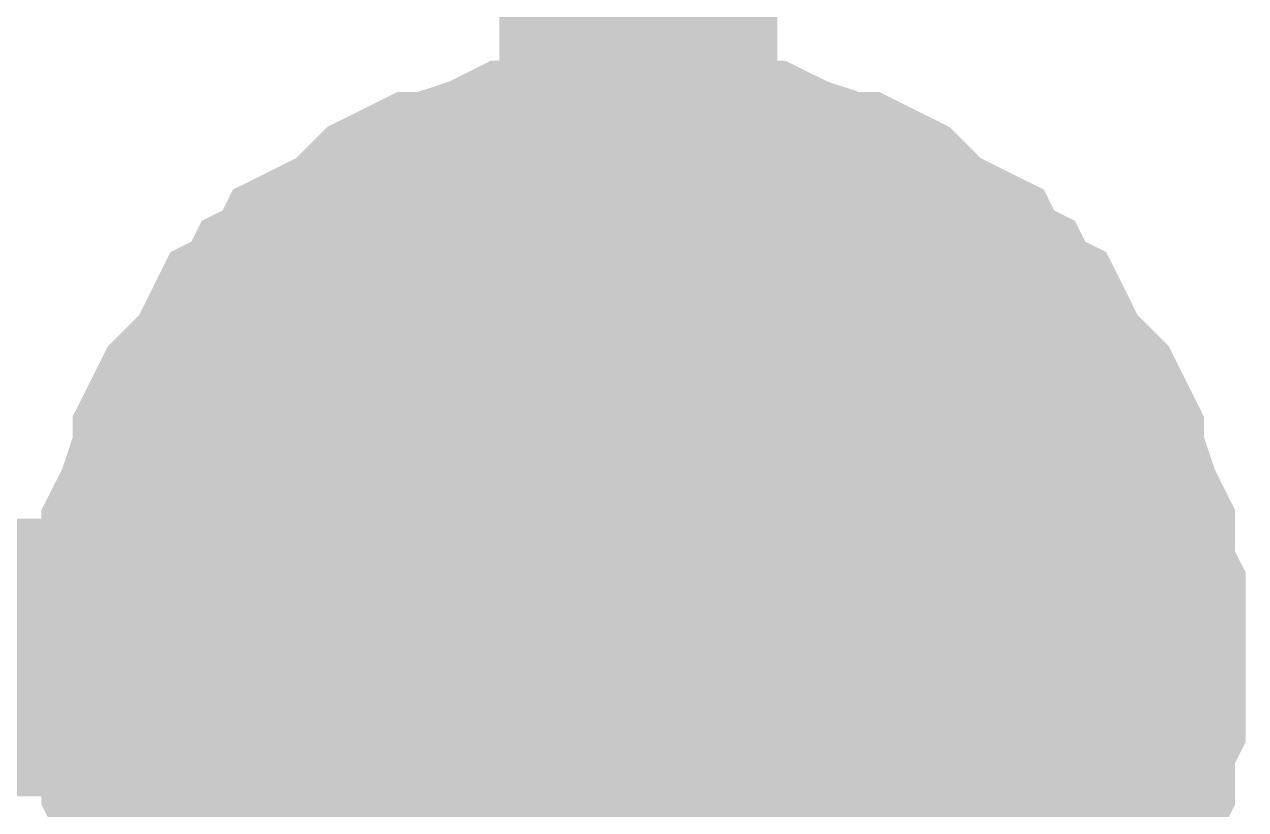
# Model space of a CAD drawing. Header units: inches. Extents: x 0 to 432, y 0 to 280.
# Drawn here: x 177.143 to 178.461, y 144.612 to 145.459 of the extents above; entities that cross this region are included whole.
import ezdxf

# ---------------------------------------------------------------- set-up
doc = ezdxf.new("R2010")
doc.units = ezdxf.units.IN
doc.layers.add('Sheet', color=255, linetype='Continuous')

msp = doc.modelspace()

# ---------------------------------------------------------------- linework, layer by layer
at = {"layer": 'Sheet'}
for points in [[(177.8053, 144.7759, 0.2997, 0.2997, 0), (177.8053, 162.5529, 0.2997, 0.2997, 0)], [(177.2999, 144.7759, 0.2997, 0.2997, 0), (177.2999, 144.7984, 0.2997, 0.2997, 0), (177.2999, 144.8321, 0.2997, 0.2997, 0), (177.3111, 144.8545, 0.2997, 0.2997, 0), (177.3111, 144.877, 0.2997, 0.2997, 0), (177.3111, 144.8994, 0.2997, 0.2997, 0), (177.3224, 144.9219, 0.2997, 0.2997, 0), (177.3336, 144.9556, 0.2997, 0.2997, 0), (177.3448, 144.9781, 0.2997, 0.2997, 0), (177.3448, 145.0005, 0.2997, 0.2997, 0), (177.3561, 145.023, 0.2997, 0.2997, 0), (177.3673, 145.0342, 0.2997, 0.2997, 0), (177.3897, 145.0567, 0.2997, 0.2997, 0), (177.401, 145.0791, 0.2997, 0.2997, 0), (177.4122, 145.1016, 0.2997, 0.2997, 0), (177.4347, 145.1128, 0.2997, 0.2997, 0), (177.4459, 145.1353, 0.2997, 0.2997, 0), (177.4684, 145.1465, 0.2997, 0.2997, 0), (177.4796, 145.169, 0.2997, 0.2997, 0), (177.5021, 145.1802, 0.2997, 0.2997, 0), (177.5245, 145.1914, 0.2997, 0.2997, 0), (177.547, 145.2139, 0.2997, 0.2997, 0), (177.5582, 145.2251, 0.2997, 0.2997, 0), (177.5807, 145.2363, 0.2997, 0.2997, 0), (177.6031, 145.2363, 0.2997, 0.2997, 0), (177.6256, 145.2476, 0.2997, 0.2997, 0), (177.6593, 145.2588, 0.2997, 0.2997, 0), (177.6817, 145.27, 0.2997, 0.2997, 0), (177.7042, 145.27, 0.2997, 0.2997, 0), (177.7267, 145.27, 0.2997, 0.2997, 0), (177.7491, 145.2813, 0.2997, 0.2997, 0), (177.7828, 145.2813, 0.2997, 0.2997, 0), (177.8053, 145.2813, 0.2997, 0.2997, 0)], [(177.2999, 144.7759, 0.2997, 0.2997, 0), (177.2999, 144.7984, 0.2997, 0.2997, 0), (177.2999, 144.8321, 0.2997, 0.2997, 0), (177.3111, 144.8545, 0.2997, 0.2997, 0), (177.3111, 144.877, 0.2997, 0.2997, 0), (177.3111, 144.8994, 0.2997, 0.2997, 0), (177.3224, 144.9219, 0.2997, 0.2997, 0), (177.3336, 144.9556, 0.2997, 0.2997, 0), (177.3448, 144.9781, 0.2997, 0.2997, 0), (177.3448, 145.0005, 0.2997, 0.2997, 0), (177.3561, 145.023, 0.2997, 0.2997, 0), (177.3673, 145.0342, 0.2997, 0.2997, 0), (177.3897, 145.0567, 0.2997, 0.2997, 0), (177.401, 145.0791, 0.2997, 0.2997, 0), (177.4122, 145.1016, 0.2997, 0.2997, 0), (177.4347, 145.1128, 0.2997, 0.2997, 0), (177.4459, 145.1353, 0.2997, 0.2997, 0), (177.4684, 145.1465, 0.2997, 0.2997, 0), (177.4796, 145.169, 0.2997, 0.2997, 0), (177.5021, 145.1802, 0.2997, 0.2997, 0), (177.5245, 145.1914, 0.2997, 0.2997, 0), (177.547, 145.2139, 0.2997, 0.2997, 0), (177.5582, 145.2251, 0.2997, 0.2997, 0), (177.5807, 145.2363, 0.2997, 0.2997, 0), (177.6031, 145.2363, 0.2997, 0.2997, 0), (177.6256, 145.2476, 0.2997, 0.2997, 0), (177.6593, 145.2588, 0.2997, 0.2997, 0), (177.6817, 145.27, 0.2997, 0.2997, 0), (177.7042, 145.27, 0.2997, 0.2997, 0), (177.7267, 145.27, 0.2997, 0.2997, 0), (177.7491, 145.2813, 0.2997, 0.2997, 0), (177.7828, 145.2813, 0.2997, 0.2997, 0), (177.8053, 145.2813, 0.2997, 0.2997, 0)], [(177.2999, 144.7759, 0.2997, 0.2997, 0), (177.2999, 144.7984, 0.2997, 0.2997, 0), (177.2999, 144.8321, 0.2997, 0.2997, 0), (177.3111, 144.8545, 0.2997, 0.2997, 0), (177.3111, 144.877, 0.2997, 0.2997, 0), (177.3111, 144.8994, 0.2997, 0.2997, 0), (177.3224, 144.9219, 0.2997, 0.2997, 0), (177.3336, 144.9556, 0.2997, 0.2997, 0), (177.3448, 144.9781, 0.2997, 0.2997, 0), (177.3448, 145.0005, 0.2997, 0.2997, 0), (177.3561, 145.023, 0.2997, 0.2997, 0), (177.3673, 145.0342, 0.2997, 0.2997, 0), (177.3897, 145.0567, 0.2997, 0.2997, 0), (177.401, 145.0791, 0.2997, 0.2997, 0), (177.4122, 145.1016, 0.2997, 0.2997, 0), (177.4347, 145.1128, 0.2997, 0.2997, 0), (177.4459, 145.1353, 0.2997, 0.2997, 0), (177.4684, 145.1465, 0.2997, 0.2997, 0), (177.4796, 145.169, 0.2997, 0.2997, 0), (177.5021, 145.1802, 0.2997, 0.2997, 0), (177.5245, 145.1914, 0.2997, 0.2997, 0), (177.547, 145.2139, 0.2997, 0.2997, 0), (177.5582, 145.2251, 0.2997, 0.2997, 0), (177.5807, 145.2363, 0.2997, 0.2997, 0), (177.6031, 145.2363, 0.2997, 0.2997, 0), (177.6256, 145.2476, 0.2997, 0.2997, 0), (177.6593, 145.2588, 0.2997, 0.2997, 0), (177.6817, 145.27, 0.2997, 0.2997, 0), (177.7042, 145.27, 0.2997, 0.2997, 0), (177.7267, 145.27, 0.2997, 0.2997, 0), (177.7491, 145.2813, 0.2997, 0.2997, 0), (177.7828, 145.2813, 0.2997, 0.2997, 0), (177.8053, 145.2813, 0.2997, 0.2997, 0)], [(177.2999, 144.7759, 0.2997, 0.2997, 0), (177.2999, 144.7984, 0.2997, 0.2997, 0), (177.2999, 144.8321, 0.2997, 0.2997, 0), (177.3111, 144.8545, 0.2997, 0.2997, 0), (177.3111, 144.877, 0.2997, 0.2997, 0), (177.3111, 144.8994, 0.2997, 0.2997, 0), (177.3224, 144.9219, 0.2997, 0.2997, 0), (177.3336, 144.9556, 0.2997, 0.2997, 0), (177.3448, 144.9781, 0.2997, 0.2997, 0), (177.3448, 145.0005, 0.2997, 0.2997, 0), (177.3561, 145.023, 0.2997, 0.2997, 0), (177.3673, 145.0342, 0.2997, 0.2997, 0), (177.3897, 145.0567, 0.2997, 0.2997, 0), (177.401, 145.0791, 0.2997, 0.2997, 0), (177.4122, 145.1016, 0.2997, 0.2997, 0), (177.4347, 145.1128, 0.2997, 0.2997, 0), (177.4459, 145.1353, 0.2997, 0.2997, 0), (177.4684, 145.1465, 0.2997, 0.2997, 0), (177.4796, 145.169, 0.2997, 0.2997, 0), (177.5021, 145.1802, 0.2997, 0.2997, 0), (177.5245, 145.1914, 0.2997, 0.2997, 0), (177.547, 145.2139, 0.2997, 0.2997, 0), (177.5582, 145.2251, 0.2997, 0.2997, 0), (177.5807, 145.2363, 0.2997, 0.2997, 0), (177.6031, 145.2363, 0.2997, 0.2997, 0), (177.6256, 145.2476, 0.2997, 0.2997, 0), (177.6593, 145.2588, 0.2997, 0.2997, 0), (177.6817, 145.27, 0.2997, 0.2997, 0), (177.7042, 145.27, 0.2997, 0.2997, 0), (177.7267, 145.27, 0.2997, 0.2997, 0), (177.7491, 145.2813, 0.2997, 0.2997, 0), (177.7828, 145.2813, 0.2997, 0.2997, 0), (177.8053, 145.2813, 0.2997, 0.2997, 0)], [(177.8053, 145.2813, 0.2997, 0.2997, 0), (177.8053, 145.2813, 0.2997, 0.2997, 0)], [(177.8053, 145.2813, 0.2997, 0.2997, 0), (177.8277, 145.2813, 0.2997, 0.2997, 0), (177.8614, 145.2813, 0.2997, 0.2997, 0), (177.8839, 145.27, 0.2997, 0.2997, 0), (177.9064, 145.27, 0.2997, 0.2997, 0), (177.9288, 145.27, 0.2997, 0.2997, 0), (177.9513, 145.2588, 0.2997, 0.2997, 0), (177.985, 145.2476, 0.2997, 0.2997, 0), (178.0074, 145.2363, 0.2997, 0.2997, 0), (178.0299, 145.2363, 0.2997, 0.2997, 0), (178.0524, 145.2251, 0.2997, 0.2997, 0), (178.0636, 145.2139, 0.2997, 0.2997, 0), (178.0861, 145.1914, 0.2997, 0.2997, 0), (178.1085, 145.1802, 0.2997, 0.2997, 0), (178.131, 145.169, 0.2997, 0.2997, 0), (178.1422, 145.1465, 0.2997, 0.2997, 0), (178.1647, 145.1353, 0.2997, 0.2997, 0), (178.1759, 145.1128, 0.2997, 0.2997, 0), (178.1984, 145.1016, 0.2997, 0.2997, 0), (178.2096, 145.0791, 0.2997, 0.2997, 0), (178.2208, 145.0567, 0.2997, 0.2997, 0), (178.2433, 145.0342, 0.2997, 0.2997, 0), (178.2545, 145.023, 0.2997, 0.2997, 0), (178.2657, 145.0005, 0.2997, 0.2997, 0), (178.2657, 144.9781, 0.2997, 0.2997, 0), (178.277, 144.9556, 0.2997, 0.2997, 0), (178.2882, 144.9219, 0.2997, 0.2997, 0), (178.2994, 144.8994, 0.2997, 0.2997, 0), (178.2994, 144.877, 0.2997, 0.2997, 0), (178.2994, 144.8545, 0.2997, 0.2997, 0), (178.3107, 144.8321, 0.2997, 0.2997, 0), (178.3107, 144.7984, 0.2997, 0.2997, 0), (178.3107, 144.7759, 0.2997, 0.2997, 0)], [(177.8053, 145.2813, 0.2997, 0.2997, 0), (177.8053, 145.2813, 0.2997, 0.2997, 0)], [(177.8053, 145.2813, 0.2997, 0.2997, 0), (177.8277, 145.2813, 0.2997, 0.2997, 0), (177.8614, 145.2813, 0.2997, 0.2997, 0), (177.8839, 145.27, 0.2997, 0.2997, 0), (177.9064, 145.27, 0.2997, 0.2997, 0), (177.9288, 145.27, 0.2997, 0.2997, 0), (177.9513, 145.2588, 0.2997, 0.2997, 0), (177.985, 145.2476, 0.2997, 0.2997, 0), (178.0074, 145.2363, 0.2997, 0.2997, 0), (178.0299, 145.2363, 0.2997, 0.2997, 0), (178.0524, 145.2251, 0.2997, 0.2997, 0), (178.0636, 145.2139, 0.2997, 0.2997, 0), (178.0861, 145.1914, 0.2997, 0.2997, 0), (178.1085, 145.1802, 0.2997, 0.2997, 0), (178.131, 145.169, 0.2997, 0.2997, 0), (178.1422, 145.1465, 0.2997, 0.2997, 0), (178.1647, 145.1353, 0.2997, 0.2997, 0), (178.1759, 145.1128, 0.2997, 0.2997, 0), (178.1984, 145.1016, 0.2997, 0.2997, 0), (178.2096, 145.0791, 0.2997, 0.2997, 0), (178.2208, 145.0567, 0.2997, 0.2997, 0), (178.2433, 145.0342, 0.2997, 0.2997, 0), (178.2545, 145.023, 0.2997, 0.2997, 0), (178.2657, 145.0005, 0.2997, 0.2997, 0), (178.2657, 144.9781, 0.2997, 0.2997, 0), (178.277, 144.9556, 0.2997, 0.2997, 0), (178.2882, 144.9219, 0.2997, 0.2997, 0), (178.2994, 144.8994, 0.2997, 0.2997, 0), (178.2994, 144.877, 0.2997, 0.2997, 0), (178.2994, 144.8545, 0.2997, 0.2997, 0), (178.3107, 144.8321, 0.2997, 0.2997, 0), (178.3107, 144.7984, 0.2997, 0.2997, 0), (178.3107, 144.7759, 0.2997, 0.2997, 0)], [(177.8053, 145.2813, 0.2997, 0.2997, 0), (177.8053, 145.2813, 0.2997, 0.2997, 0)], [(177.8053, 145.2813, 0.2997, 0.2997, 0), (177.8277, 145.2813, 0.2997, 0.2997, 0), (177.8614, 145.2813, 0.2997, 0.2997, 0), (177.8839, 145.27, 0.2997, 0.2997, 0), (177.9064, 145.27, 0.2997, 0.2997, 0), (177.9288, 145.27, 0.2997, 0.2997, 0), (177.9513, 145.2588, 0.2997, 0.2997, 0), (177.985, 145.2476, 0.2997, 0.2997, 0), (178.0074, 145.2363, 0.2997, 0.2997, 0), (178.0299, 145.2363, 0.2997, 0.2997, 0), (178.0524, 145.2251, 0.2997, 0.2997, 0), (178.0636, 145.2139, 0.2997, 0.2997, 0), (178.0861, 145.1914, 0.2997, 0.2997, 0), (178.1085, 145.1802, 0.2997, 0.2997, 0), (178.131, 145.169, 0.2997, 0.2997, 0), (178.1422, 145.1465, 0.2997, 0.2997, 0), (178.1647, 145.1353, 0.2997, 0.2997, 0), (178.1759, 145.1128, 0.2997, 0.2997, 0), (178.1984, 145.1016, 0.2997, 0.2997, 0), (178.2096, 145.0791, 0.2997, 0.2997, 0), (178.2208, 145.0567, 0.2997, 0.2997, 0), (178.2433, 145.0342, 0.2997, 0.2997, 0), (178.2545, 145.023, 0.2997, 0.2997, 0), (178.2657, 145.0005, 0.2997, 0.2997, 0), (178.2657, 144.9781, 0.2997, 0.2997, 0), (178.277, 144.9556, 0.2997, 0.2997, 0), (178.2882, 144.9219, 0.2997, 0.2997, 0), (178.2994, 144.8994, 0.2997, 0.2997, 0), (178.2994, 144.877, 0.2997, 0.2997, 0), (178.2994, 144.8545, 0.2997, 0.2997, 0), (178.3107, 144.8321, 0.2997, 0.2997, 0), (178.3107, 144.7984, 0.2997, 0.2997, 0), (178.3107, 144.7759, 0.2997, 0.2997, 0)], [(177.8053, 145.2813, 0.2997, 0.2997, 0), (177.8053, 145.2813, 0.2997, 0.2997, 0)], [(177.8053, 145.2813, 0.2997, 0.2997, 0), (177.8277, 145.2813, 0.2997, 0.2997, 0), (177.8614, 145.2813, 0.2997, 0.2997, 0), (177.8839, 145.27, 0.2997, 0.2997, 0), (177.9064, 145.27, 0.2997, 0.2997, 0), (177.9288, 145.27, 0.2997, 0.2997, 0), (177.9513, 145.2588, 0.2997, 0.2997, 0), (177.985, 145.2476, 0.2997, 0.2997, 0), (178.0074, 145.2363, 0.2997, 0.2997, 0), (178.0299, 145.2363, 0.2997, 0.2997, 0), (178.0524, 145.2251, 0.2997, 0.2997, 0), (178.0636, 145.2139, 0.2997, 0.2997, 0), (178.0861, 145.1914, 0.2997, 0.2997, 0), (178.1085, 145.1802, 0.2997, 0.2997, 0), (178.131, 145.169, 0.2997, 0.2997, 0), (178.1422, 145.1465, 0.2997, 0.2997, 0), (178.1647, 145.1353, 0.2997, 0.2997, 0), (178.1759, 145.1128, 0.2997, 0.2997, 0), (178.1984, 145.1016, 0.2997, 0.2997, 0), (178.2096, 145.0791, 0.2997, 0.2997, 0), (178.2208, 145.0567, 0.2997, 0.2997, 0), (178.2433, 145.0342, 0.2997, 0.2997, 0), (178.2545, 145.023, 0.2997, 0.2997, 0), (178.2657, 145.0005, 0.2997, 0.2997, 0), (178.2657, 144.9781, 0.2997, 0.2997, 0), (178.277, 144.9556, 0.2997, 0.2997, 0), (178.2882, 144.9219, 0.2997, 0.2997, 0), (178.2994, 144.8994, 0.2997, 0.2997, 0), (178.2994, 144.877, 0.2997, 0.2997, 0), (178.2994, 144.8545, 0.2997, 0.2997, 0), (178.3107, 144.8321, 0.2997, 0.2997, 0), (178.3107, 144.7984, 0.2997, 0.2997, 0), (178.3107, 144.7759, 0.2997, 0.2997, 0)], [(177.2999, 144.7759, 0.0991, 0.0991, 0), (177.2999, 144.7984, 0.0991, 0.0991, 0), (177.2999, 144.8321, 0.0991, 0.0991, 0), (177.3111, 144.8545, 0.0991, 0.0991, 0), (177.3111, 144.877, 0.0991, 0.0991, 0), (177.3111, 144.8994, 0.0991, 0.0991, 0), (177.3224, 144.9219, 0.0991, 0.0991, 0), (177.3336, 144.9556, 0.0991, 0.0991, 0), (177.3448, 144.9781, 0.0991, 0.0991, 0), (177.3448, 145.0005, 0.0991, 0.0991, 0), (177.3561, 145.023, 0.0991, 0.0991, 0), (177.3673, 145.0342, 0.0991, 0.0991, 0), (177.3897, 145.0567, 0.0991, 0.0991, 0), (177.401, 145.0791, 0.0991, 0.0991, 0), (177.4122, 145.1016, 0.0991, 0.0991, 0), (177.4347, 145.1128, 0.0991, 0.0991, 0), (177.4459, 145.1353, 0.0991, 0.0991, 0), (177.4684, 145.1465, 0.0991, 0.0991, 0), (177.4796, 145.169, 0.0991, 0.0991, 0), (177.5021, 145.1802, 0.0991, 0.0991, 0), (177.5245, 145.1914, 0.0991, 0.0991, 0), (177.547, 145.2139, 0.0991, 0.0991, 0), (177.5582, 145.2251, 0.0991, 0.0991, 0), (177.5807, 145.2363, 0.0991, 0.0991, 0), (177.6031, 145.2363, 0.0991, 0.0991, 0), (177.6256, 145.2476, 0.0991, 0.0991, 0), (177.6593, 145.2588, 0.0991, 0.0991, 0), (177.6817, 145.27, 0.0991, 0.0991, 0), (177.7042, 145.27, 0.0991, 0.0991, 0), (177.7267, 145.27, 0.0991, 0.0991, 0), (177.7491, 145.2813, 0.0991, 0.0991, 0), (177.7828, 145.2813, 0.0991, 0.0991, 0), (177.8053, 145.2813, 0.0991, 0.0991, 0)], [(177.2999, 144.7759, 0.0991, 0.0991, 0), (177.2999, 144.7984, 0.0991, 0.0991, 0), (177.2999, 144.8321, 0.0991, 0.0991, 0), (177.3111, 144.8545, 0.0991, 0.0991, 0), (177.3111, 144.877, 0.0991, 0.0991, 0), (177.3111, 144.8994, 0.0991, 0.0991, 0), (177.3224, 144.9219, 0.0991, 0.0991, 0), (177.3336, 144.9556, 0.0991, 0.0991, 0), (177.3448, 144.9781, 0.0991, 0.0991, 0), (177.3448, 145.0005, 0.0991, 0.0991, 0), (177.3561, 145.023, 0.0991, 0.0991, 0), (177.3673, 145.0342, 0.0991, 0.0991, 0), (177.3897, 145.0567, 0.0991, 0.0991, 0), (177.401, 145.0791, 0.0991, 0.0991, 0), (177.4122, 145.1016, 0.0991, 0.0991, 0), (177.4347, 145.1128, 0.0991, 0.0991, 0), (177.4459, 145.1353, 0.0991, 0.0991, 0), (177.4684, 145.1465, 0.0991, 0.0991, 0), (177.4796, 145.169, 0.0991, 0.0991, 0), (177.5021, 145.1802, 0.0991, 0.0991, 0), (177.5245, 145.1914, 0.0991, 0.0991, 0), (177.547, 145.2139, 0.0991, 0.0991, 0), (177.5582, 145.2251, 0.0991, 0.0991, 0), (177.5807, 145.2363, 0.0991, 0.0991, 0), (177.6031, 145.2363, 0.0991, 0.0991, 0), (177.6256, 145.2476, 0.0991, 0.0991, 0), (177.6593, 145.2588, 0.0991, 0.0991, 0), (177.6817, 145.27, 0.0991, 0.0991, 0), (177.7042, 145.27, 0.0991, 0.0991, 0), (177.7267, 145.27, 0.0991, 0.0991, 0), (177.7491, 145.2813, 0.0991, 0.0991, 0), (177.7828, 145.2813, 0.0991, 0.0991, 0), (177.8053, 145.2813, 0.0991, 0.0991, 0)], [(177.2999, 144.7759, 0.0991, 0.0991, 0), (177.2999, 144.7984, 0.0991, 0.0991, 0), (177.2999, 144.8321, 0.0991, 0.0991, 0), (177.3111, 144.8545, 0.0991, 0.0991, 0), (177.3111, 144.877, 0.0991, 0.0991, 0), (177.3111, 144.8994, 0.0991, 0.0991, 0), (177.3224, 144.9219, 0.0991, 0.0991, 0), (177.3336, 144.9556, 0.0991, 0.0991, 0), (177.3448, 144.9781, 0.0991, 0.0991, 0), (177.3448, 145.0005, 0.0991, 0.0991, 0), (177.3561, 145.023, 0.0991, 0.0991, 0), (177.3673, 145.0342, 0.0991, 0.0991, 0), (177.3897, 145.0567, 0.0991, 0.0991, 0), (177.401, 145.0791, 0.0991, 0.0991, 0), (177.4122, 145.1016, 0.0991, 0.0991, 0), (177.4347, 145.1128, 0.0991, 0.0991, 0), (177.4459, 145.1353, 0.0991, 0.0991, 0), (177.4684, 145.1465, 0.0991, 0.0991, 0), (177.4796, 145.169, 0.0991, 0.0991, 0), (177.5021, 145.1802, 0.0991, 0.0991, 0), (177.5245, 145.1914, 0.0991, 0.0991, 0), (177.547, 145.2139, 0.0991, 0.0991, 0), (177.5582, 145.2251, 0.0991, 0.0991, 0), (177.5807, 145.2363, 0.0991, 0.0991, 0), (177.6031, 145.2363, 0.0991, 0.0991, 0), (177.6256, 145.2476, 0.0991, 0.0991, 0), (177.6593, 145.2588, 0.0991, 0.0991, 0), (177.6817, 145.27, 0.0991, 0.0991, 0), (177.7042, 145.27, 0.0991, 0.0991, 0), (177.7267, 145.27, 0.0991, 0.0991, 0), (177.7491, 145.2813, 0.0991, 0.0991, 0), (177.7828, 145.2813, 0.0991, 0.0991, 0), (177.8053, 145.2813, 0.0991, 0.0991, 0)], [(177.2999, 144.7759, 0.0991, 0.0991, 0), (177.2999, 144.7984, 0.0991, 0.0991, 0), (177.2999, 144.8321, 0.0991, 0.0991, 0), (177.3111, 144.8545, 0.0991, 0.0991, 0), (177.3111, 144.877, 0.0991, 0.0991, 0), (177.3111, 144.8994, 0.0991, 0.0991, 0), (177.3224, 144.9219, 0.0991, 0.0991, 0), (177.3336, 144.9556, 0.0991, 0.0991, 0), (177.3448, 144.9781, 0.0991, 0.0991, 0), (177.3448, 145.0005, 0.0991, 0.0991, 0), (177.3561, 145.023, 0.0991, 0.0991, 0), (177.3673, 145.0342, 0.0991, 0.0991, 0), (177.3897, 145.0567, 0.0991, 0.0991, 0), (177.401, 145.0791, 0.0991, 0.0991, 0), (177.4122, 145.1016, 0.0991, 0.0991, 0), (177.4347, 145.1128, 0.0991, 0.0991, 0), (177.4459, 145.1353, 0.0991, 0.0991, 0), (177.4684, 145.1465, 0.0991, 0.0991, 0), (177.4796, 145.169, 0.0991, 0.0991, 0), (177.5021, 145.1802, 0.0991, 0.0991, 0), (177.5245, 145.1914, 0.0991, 0.0991, 0), (177.547, 145.2139, 0.0991, 0.0991, 0), (177.5582, 145.2251, 0.0991, 0.0991, 0), (177.5807, 145.2363, 0.0991, 0.0991, 0), (177.6031, 145.2363, 0.0991, 0.0991, 0), (177.6256, 145.2476, 0.0991, 0.0991, 0), (177.6593, 145.2588, 0.0991, 0.0991, 0), (177.6817, 145.27, 0.0991, 0.0991, 0), (177.7042, 145.27, 0.0991, 0.0991, 0), (177.7267, 145.27, 0.0991, 0.0991, 0), (177.7491, 145.2813, 0.0991, 0.0991, 0), (177.7828, 145.2813, 0.0991, 0.0991, 0), (177.8053, 145.2813, 0.0991, 0.0991, 0)], [(177.8053, 145.2813, 0.0991, 0.0991, 0), (177.8053, 145.2813, 0.0991, 0.0991, 0)], [(177.8053, 145.2813, 0.0991, 0.0991, 0), (177.8277, 145.2813, 0.0991, 0.0991, 0), (177.8614, 145.2813, 0.0991, 0.0991, 0), (177.8839, 145.27, 0.0991, 0.0991, 0), (177.9064, 145.27, 0.0991, 0.0991, 0), (177.9288, 145.27, 0.0991, 0.0991, 0), (177.9513, 145.2588, 0.0991, 0.0991, 0), (177.985, 145.2476, 0.0991, 0.0991, 0), (178.0074, 145.2363, 0.0991, 0.0991, 0), (178.0299, 145.2363, 0.0991, 0.0991, 0), (178.0524, 145.2251, 0.0991, 0.0991, 0), (178.0636, 145.2139, 0.0991, 0.0991, 0), (178.0861, 145.1914, 0.0991, 0.0991, 0), (178.1085, 145.1802, 0.0991, 0.0991, 0), (178.131, 145.169, 0.0991, 0.0991, 0), (178.1422, 145.1465, 0.0991, 0.0991, 0), (178.1647, 145.1353, 0.0991, 0.0991, 0), (178.1759, 145.1128, 0.0991, 0.0991, 0), (178.1984, 145.1016, 0.0991, 0.0991, 0), (178.2096, 145.0791, 0.0991, 0.0991, 0), (178.2208, 145.0567, 0.0991, 0.0991, 0), (178.2433, 145.0342, 0.0991, 0.0991, 0), (178.2545, 145.023, 0.0991, 0.0991, 0), (178.2657, 145.0005, 0.0991, 0.0991, 0), (178.2657, 144.9781, 0.0991, 0.0991, 0), (178.277, 144.9556, 0.0991, 0.0991, 0), (178.2882, 144.9219, 0.0991, 0.0991, 0), (178.2994, 144.8994, 0.0991, 0.0991, 0), (178.2994, 144.877, 0.0991, 0.0991, 0), (178.2994, 144.8545, 0.0991, 0.0991, 0), (178.3107, 144.8321, 0.0991, 0.0991, 0), (178.3107, 144.7984, 0.0991, 0.0991, 0), (178.3107, 144.7759, 0.0991, 0.0991, 0)], [(177.8053, 145.2813, 0.0991, 0.0991, 0), (177.8053, 145.2813, 0.0991, 0.0991, 0)], [(177.8053, 145.2813, 0.0991, 0.0991, 0), (177.8277, 145.2813, 0.0991, 0.0991, 0), (177.8614, 145.2813, 0.0991, 0.0991, 0), (177.8839, 145.27, 0.0991, 0.0991, 0), (177.9064, 145.27, 0.0991, 0.0991, 0), (177.9288, 145.27, 0.0991, 0.0991, 0), (177.9513, 145.2588, 0.0991, 0.0991, 0), (177.985, 145.2476, 0.0991, 0.0991, 0), (178.0074, 145.2363, 0.0991, 0.0991, 0), (178.0299, 145.2363, 0.0991, 0.0991, 0), (178.0524, 145.2251, 0.0991, 0.0991, 0), (178.0636, 145.2139, 0.0991, 0.0991, 0), (178.0861, 145.1914, 0.0991, 0.0991, 0), (178.1085, 145.1802, 0.0991, 0.0991, 0), (178.131, 145.169, 0.0991, 0.0991, 0), (178.1422, 145.1465, 0.0991, 0.0991, 0), (178.1647, 145.1353, 0.0991, 0.0991, 0), (178.1759, 145.1128, 0.0991, 0.0991, 0), (178.1984, 145.1016, 0.0991, 0.0991, 0), (178.2096, 145.0791, 0.0991, 0.0991, 0), (178.2208, 145.0567, 0.0991, 0.0991, 0), (178.2433, 145.0342, 0.0991, 0.0991, 0), (178.2545, 145.023, 0.0991, 0.0991, 0), (178.2657, 145.0005, 0.0991, 0.0991, 0), (178.2657, 144.9781, 0.0991, 0.0991, 0), (178.277, 144.9556, 0.0991, 0.0991, 0), (178.2882, 144.9219, 0.0991, 0.0991, 0), (178.2994, 144.8994, 0.0991, 0.0991, 0), (178.2994, 144.877, 0.0991, 0.0991, 0), (178.2994, 144.8545, 0.0991, 0.0991, 0), (178.3107, 144.8321, 0.0991, 0.0991, 0), (178.3107, 144.7984, 0.0991, 0.0991, 0), (178.3107, 144.7759, 0.0991, 0.0991, 0)], [(177.8053, 145.2813, 0.0991, 0.0991, 0), (177.8053, 145.2813, 0.0991, 0.0991, 0)], [(177.8053, 145.2813, 0.0991, 0.0991, 0), (177.8277, 145.2813, 0.0991, 0.0991, 0), (177.8614, 145.2813, 0.0991, 0.0991, 0), (177.8839, 145.27, 0.0991, 0.0991, 0), (177.9064, 145.27, 0.0991, 0.0991, 0), (177.9288, 145.27, 0.0991, 0.0991, 0), (177.9513, 145.2588, 0.0991, 0.0991, 0), (177.985, 145.2476, 0.0991, 0.0991, 0), (178.0074, 145.2363, 0.0991, 0.0991, 0), (178.0299, 145.2363, 0.0991, 0.0991, 0), (178.0524, 145.2251, 0.0991, 0.0991, 0), (178.0636, 145.2139, 0.0991, 0.0991, 0), (178.0861, 145.1914, 0.0991, 0.0991, 0), (178.1085, 145.1802, 0.0991, 0.0991, 0), (178.131, 145.169, 0.0991, 0.0991, 0), (178.1422, 145.1465, 0.0991, 0.0991, 0), (178.1647, 145.1353, 0.0991, 0.0991, 0), (178.1759, 145.1128, 0.0991, 0.0991, 0), (178.1984, 145.1016, 0.0991, 0.0991, 0), (178.2096, 145.0791, 0.0991, 0.0991, 0), (178.2208, 145.0567, 0.0991, 0.0991, 0), (178.2433, 145.0342, 0.0991, 0.0991, 0), (178.2545, 145.023, 0.0991, 0.0991, 0), (178.2657, 145.0005, 0.0991, 0.0991, 0), (178.2657, 144.9781, 0.0991, 0.0991, 0), (178.277, 144.9556, 0.0991, 0.0991, 0), (178.2882, 144.9219, 0.0991, 0.0991, 0), (178.2994, 144.8994, 0.0991, 0.0991, 0), (178.2994, 144.877, 0.0991, 0.0991, 0), (178.2994, 144.8545, 0.0991, 0.0991, 0), (178.3107, 144.8321, 0.0991, 0.0991, 0), (178.3107, 144.7984, 0.0991, 0.0991, 0), (178.3107, 144.7759, 0.0991, 0.0991, 0)], [(177.8053, 145.2813, 0.0991, 0.0991, 0), (177.8053, 145.2813, 0.0991, 0.0991, 0)], [(177.8053, 145.2813, 0.0991, 0.0991, 0), (177.8277, 145.2813, 0.0991, 0.0991, 0), (177.8614, 145.2813, 0.0991, 0.0991, 0), (177.8839, 145.27, 0.0991, 0.0991, 0), (177.9064, 145.27, 0.0991, 0.0991, 0), (177.9288, 145.27, 0.0991, 0.0991, 0), (177.9513, 145.2588, 0.0991, 0.0991, 0), (177.985, 145.2476, 0.0991, 0.0991, 0), (178.0074, 145.2363, 0.0991, 0.0991, 0), (178.0299, 145.2363, 0.0991, 0.0991, 0), (178.0524, 145.2251, 0.0991, 0.0991, 0), (178.0636, 145.2139, 0.0991, 0.0991, 0), (178.0861, 145.1914, 0.0991, 0.0991, 0), (178.1085, 145.1802, 0.0991, 0.0991, 0), (178.131, 145.169, 0.0991, 0.0991, 0), (178.1422, 145.1465, 0.0991, 0.0991, 0), (178.1647, 145.1353, 0.0991, 0.0991, 0), (178.1759, 145.1128, 0.0991, 0.0991, 0), (178.1984, 145.1016, 0.0991, 0.0991, 0), (178.2096, 145.0791, 0.0991, 0.0991, 0), (178.2208, 145.0567, 0.0991, 0.0991, 0), (178.2433, 145.0342, 0.0991, 0.0991, 0), (178.2545, 145.023, 0.0991, 0.0991, 0), (178.2657, 145.0005, 0.0991, 0.0991, 0), (178.2657, 144.9781, 0.0991, 0.0991, 0), (178.277, 144.9556, 0.0991, 0.0991, 0), (178.2882, 144.9219, 0.0991, 0.0991, 0), (178.2994, 144.8994, 0.0991, 0.0991, 0), (178.2994, 144.877, 0.0991, 0.0991, 0), (178.2994, 144.8545, 0.0991, 0.0991, 0), (178.3107, 144.8321, 0.0991, 0.0991, 0), (178.3107, 144.7984, 0.0991, 0.0991, 0), (178.3107, 144.7759, 0.0991, 0.0991, 0)], [(170.1908, 144.7759, 0.2997, 0.2997, 0), (177.8053, 144.7759, 0.2997, 0.2997, 0), (177.8053, 137.1508, 0.2997, 0.2997, 0), (167.6415, 137.1508, 0.2997, 0.2997, 0)], [(177.4122, 144.4502, 0.2997, 0.2997, 0), (177.401, 144.4727, 0.2997, 0.2997, 0), (177.3897, 144.4952, 0.2997, 0.2997, 0), (177.3673, 144.5176, 0.2997, 0.2997, 0), (177.3561, 144.5289, 0.2997, 0.2997, 0), (177.3448, 144.5513, 0.2997, 0.2997, 0), (177.3448, 144.5738, 0.2997, 0.2997, 0), (177.3336, 144.5962, 0.2997, 0.2997, 0), (177.3224, 144.6299, 0.2997, 0.2997, 0), (177.3111, 144.6524, 0.2997, 0.2997, 0), (177.3111, 144.6748, 0.2997, 0.2997, 0), (177.3111, 144.6973, 0.2997, 0.2997, 0), (177.2999, 144.7198, 0.2997, 0.2997, 0), (177.2999, 144.7535, 0.2997, 0.2997, 0), (177.2999, 144.7759, 0.2997, 0.2997, 0)], [(177.2999, 144.7759, 0.2997, 0.2997, 0), (177.2999, 144.7759, 0.2997, 0.2997, 0)], [(177.4122, 144.4502, 0.2997, 0.2997, 0), (177.401, 144.4727, 0.2997, 0.2997, 0), (177.3897, 144.4952, 0.2997, 0.2997, 0), (177.3673, 144.5176, 0.2997, 0.2997, 0), (177.3561, 144.5289, 0.2997, 0.2997, 0), (177.3448, 144.5513, 0.2997, 0.2997, 0), (177.3448, 144.5738, 0.2997, 0.2997, 0), (177.3336, 144.5962, 0.2997, 0.2997, 0), (177.3224, 144.6299, 0.2997, 0.2997, 0), (177.3111, 144.6524, 0.2997, 0.2997, 0), (177.3111, 144.6748, 0.2997, 0.2997, 0), (177.3111, 144.6973, 0.2997, 0.2997, 0), (177.2999, 144.7198, 0.2997, 0.2997, 0), (177.2999, 144.7535, 0.2997, 0.2997, 0), (177.2999, 144.7759, 0.2997, 0.2997, 0)], [(177.2999, 144.7759, 0.2997, 0.2997, 0), (177.2999, 144.7759, 0.2997, 0.2997, 0)], [(177.4122, 144.4502, 0.2997, 0.2997, 0), (177.401, 144.4727, 0.2997, 0.2997, 0), (177.3897, 144.4952, 0.2997, 0.2997, 0), (177.3673, 144.5176, 0.2997, 0.2997, 0), (177.3561, 144.5289, 0.2997, 0.2997, 0), (177.3448, 144.5513, 0.2997, 0.2997, 0), (177.3448, 144.5738, 0.2997, 0.2997, 0), (177.3336, 144.5962, 0.2997, 0.2997, 0), (177.3224, 144.6299, 0.2997, 0.2997, 0), (177.3111, 144.6524, 0.2997, 0.2997, 0), (177.3111, 144.6748, 0.2997, 0.2997, 0), (177.3111, 144.6973, 0.2997, 0.2997, 0), (177.2999, 144.7198, 0.2997, 0.2997, 0), (177.2999, 144.7535, 0.2997, 0.2997, 0), (177.2999, 144.7759, 0.2997, 0.2997, 0)], [(177.2999, 144.7759, 0.2997, 0.2997, 0), (177.2999, 144.7759, 0.2997, 0.2997, 0)], [(177.4122, 144.4502, 0.2997, 0.2997, 0), (177.401, 144.4727, 0.2997, 0.2997, 0), (177.3897, 144.4952, 0.2997, 0.2997, 0), (177.3673, 144.5176, 0.2997, 0.2997, 0), (177.3561, 144.5289, 0.2997, 0.2997, 0), (177.3448, 144.5513, 0.2997, 0.2997, 0), (177.3448, 144.5738, 0.2997, 0.2997, 0), (177.3336, 144.5962, 0.2997, 0.2997, 0), (177.3224, 144.6299, 0.2997, 0.2997, 0), (177.3111, 144.6524, 0.2997, 0.2997, 0), (177.3111, 144.6748, 0.2997, 0.2997, 0), (177.3111, 144.6973, 0.2997, 0.2997, 0), (177.2999, 144.7198, 0.2997, 0.2997, 0), (177.2999, 144.7535, 0.2997, 0.2997, 0), (177.2999, 144.7759, 0.2997, 0.2997, 0)], [(177.2999, 144.7759, 0.2997, 0.2997, 0), (177.2999, 144.7759, 0.2997, 0.2997, 0)], [(178.3107, 144.7759, 0.2997, 0.2997, 0), (178.3107, 144.7535, 0.2997, 0.2997, 0), (178.3107, 144.7198, 0.2997, 0.2997, 0), (178.2994, 144.6973, 0.2997, 0.2997, 0), (178.2994, 144.6748, 0.2997, 0.2997, 0), (178.2994, 144.6524, 0.2997, 0.2997, 0), (178.2882, 144.6299, 0.2997, 0.2997, 0), (178.277, 144.5962, 0.2997, 0.2997, 0), (178.2657, 144.5738, 0.2997, 0.2997, 0), (178.2657, 144.5513, 0.2997, 0.2997, 0), (178.2545, 144.5289, 0.2997, 0.2997, 0), (178.2433, 144.5176, 0.2997, 0.2997, 0), (178.2208, 144.4952, 0.2997, 0.2997, 0), (178.2096, 144.4727, 0.2997, 0.2997, 0), (178.1984, 144.4502, 0.2997, 0.2997, 0)], [(178.3107, 144.7759, 0.2997, 0.2997, 0), (178.3107, 144.7535, 0.2997, 0.2997, 0), (178.3107, 144.7198, 0.2997, 0.2997, 0), (178.2994, 144.6973, 0.2997, 0.2997, 0), (178.2994, 144.6748, 0.2997, 0.2997, 0), (178.2994, 144.6524, 0.2997, 0.2997, 0), (178.2882, 144.6299, 0.2997, 0.2997, 0), (178.277, 144.5962, 0.2997, 0.2997, 0), (178.2657, 144.5738, 0.2997, 0.2997, 0), (178.2657, 144.5513, 0.2997, 0.2997, 0), (178.2545, 144.5289, 0.2997, 0.2997, 0), (178.2433, 144.5176, 0.2997, 0.2997, 0), (178.2208, 144.4952, 0.2997, 0.2997, 0), (178.2096, 144.4727, 0.2997, 0.2997, 0), (178.1984, 144.4502, 0.2997, 0.2997, 0)], [(178.3107, 144.7759, 0.2997, 0.2997, 0), (178.3107, 144.7535, 0.2997, 0.2997, 0), (178.3107, 144.7198, 0.2997, 0.2997, 0), (178.2994, 144.6973, 0.2997, 0.2997, 0), (178.2994, 144.6748, 0.2997, 0.2997, 0), (178.2994, 144.6524, 0.2997, 0.2997, 0), (178.2882, 144.6299, 0.2997, 0.2997, 0), (178.277, 144.5962, 0.2997, 0.2997, 0), (178.2657, 144.5738, 0.2997, 0.2997, 0), (178.2657, 144.5513, 0.2997, 0.2997, 0), (178.2545, 144.5289, 0.2997, 0.2997, 0), (178.2433, 144.5176, 0.2997, 0.2997, 0), (178.2208, 144.4952, 0.2997, 0.2997, 0), (178.2096, 144.4727, 0.2997, 0.2997, 0), (178.1984, 144.4502, 0.2997, 0.2997, 0)], [(178.3107, 144.7759, 0.2997, 0.2997, 0), (178.3107, 144.7535, 0.2997, 0.2997, 0), (178.3107, 144.7198, 0.2997, 0.2997, 0), (178.2994, 144.6973, 0.2997, 0.2997, 0), (178.2994, 144.6748, 0.2997, 0.2997, 0), (178.2994, 144.6524, 0.2997, 0.2997, 0), (178.2882, 144.6299, 0.2997, 0.2997, 0), (178.277, 144.5962, 0.2997, 0.2997, 0), (178.2657, 144.5738, 0.2997, 0.2997, 0), (178.2657, 144.5513, 0.2997, 0.2997, 0), (178.2545, 144.5289, 0.2997, 0.2997, 0), (178.2433, 144.5176, 0.2997, 0.2997, 0), (178.2208, 144.4952, 0.2997, 0.2997, 0), (178.2096, 144.4727, 0.2997, 0.2997, 0), (178.1984, 144.4502, 0.2997, 0.2997, 0)], [(178.3107, 144.7759, 0.2997, 0.2997, 0), (178.3107, 144.7759, 0.2997, 0.2997, 0), (178.3107, 144.7759, 0.2997, 0.2997, 0), (178.3107, 144.7759, 0.2997, 0.2997, 0), (178.3107, 144.7759, 0.2997, 0.2997, 0), (178.3107, 144.7759, 0.2997, 0.2997, 0), (178.3107, 144.7759, 0.2997, 0.2997, 0), (178.3107, 144.7759, 0.2997, 0.2997, 0), (178.3107, 144.7759, 0.2997, 0.2997, 0), (178.3107, 144.7759, 0.2997, 0.2997, 0), (178.3107, 144.7759, 0.2997, 0.2997, 0), (178.3107, 144.7759, 0.2997, 0.2997, 0), (178.3107, 144.7759, 0.2997, 0.2997, 0), (178.3107, 144.7759, 0.2997, 0.2997, 0), (178.3107, 144.7759, 0.2997, 0.2997, 0), (178.3107, 144.7759, 0.2997, 0.2997, 0), (178.3107, 144.7759, 0.2997, 0.2997, 0), (178.3107, 144.7759, 0.2997, 0.2997, 0), (178.3107, 144.7759, 0.2997, 0.2997, 0), (178.3107, 144.7759, 0.2997, 0.2997, 0), (178.3107, 144.7759, 0.2997, 0.2997, 0), (178.3107, 144.7759, 0.2997, 0.2997, 0), (178.3107, 144.7759, 0.2997, 0.2997, 0), (178.3107, 144.7759, 0.2997, 0.2997, 0), (178.3107, 144.7759, 0.2997, 0.2997, 0), (178.3107, 144.7759, 0.2997, 0.2997, 0), (178.3107, 144.7759, 0.2997, 0.2997, 0), (178.3107, 144.7759, 0.2997, 0.2997, 0), (178.3107, 144.7759, 0.2997, 0.2997, 0), (178.3107, 144.7759, 0.2997, 0.2997, 0), (178.3107, 144.7759, 0.2997, 0.2997, 0), (178.3107, 144.7759, 0.2997, 0.2997, 0), (178.3107, 144.7759, 0.2997, 0.2997, 0)], [(178.3107, 144.7759, 0.2997, 0.2997, 0), (178.3107, 144.7759, 0.2997, 0.2997, 0)], [(178.3107, 144.7759, 0.2997, 0.2997, 0), (178.3107, 144.7759, 0.2997, 0.2997, 0), (178.3107, 144.7759, 0.2997, 0.2997, 0), (178.3107, 144.7759, 0.2997, 0.2997, 0), (178.3107, 144.7759, 0.2997, 0.2997, 0), (178.3107, 144.7759, 0.2997, 0.2997, 0), (178.3107, 144.7759, 0.2997, 0.2997, 0), (178.3107, 144.7759, 0.2997, 0.2997, 0), (178.3107, 144.7759, 0.2997, 0.2997, 0), (178.3107, 144.7759, 0.2997, 0.2997, 0), (178.3107, 144.7759, 0.2997, 0.2997, 0), (178.3107, 144.7759, 0.2997, 0.2997, 0), (178.3107, 144.7759, 0.2997, 0.2997, 0), (178.3107, 144.7759, 0.2997, 0.2997, 0), (178.3107, 144.7759, 0.2997, 0.2997, 0), (178.3107, 144.7759, 0.2997, 0.2997, 0), (178.3107, 144.7759, 0.2997, 0.2997, 0), (178.3107, 144.7759, 0.2997, 0.2997, 0), (178.3107, 144.7759, 0.2997, 0.2997, 0), (178.3107, 144.7759, 0.2997, 0.2997, 0), (178.3107, 144.7759, 0.2997, 0.2997, 0), (178.3107, 144.7759, 0.2997, 0.2997, 0), (178.3107, 144.7759, 0.2997, 0.2997, 0), (178.3107, 144.7759, 0.2997, 0.2997, 0), (178.3107, 144.7759, 0.2997, 0.2997, 0), (178.3107, 144.7759, 0.2997, 0.2997, 0), (178.3107, 144.7759, 0.2997, 0.2997, 0), (178.3107, 144.7759, 0.2997, 0.2997, 0), (178.3107, 144.7759, 0.2997, 0.2997, 0), (178.3107, 144.7759, 0.2997, 0.2997, 0), (178.3107, 144.7759, 0.2997, 0.2997, 0), (178.3107, 144.7759, 0.2997, 0.2997, 0), (178.3107, 144.7759, 0.2997, 0.2997, 0)], [(178.3107, 144.7759, 0.2997, 0.2997, 0), (178.3107, 144.7759, 0.2997, 0.2997, 0)], [(178.3107, 144.7759, 0.2997, 0.2997, 0), (178.3107, 144.7759, 0.2997, 0.2997, 0), (178.3107, 144.7759, 0.2997, 0.2997, 0), (178.3107, 144.7759, 0.2997, 0.2997, 0), (178.3107, 144.7759, 0.2997, 0.2997, 0), (178.3107, 144.7759, 0.2997, 0.2997, 0), (178.3107, 144.7759, 0.2997, 0.2997, 0), (178.3107, 144.7759, 0.2997, 0.2997, 0), (178.3107, 144.7759, 0.2997, 0.2997, 0), (178.3107, 144.7759, 0.2997, 0.2997, 0), (178.3107, 144.7759, 0.2997, 0.2997, 0), (178.3107, 144.7759, 0.2997, 0.2997, 0), (178.3107, 144.7759, 0.2997, 0.2997, 0), (178.3107, 144.7759, 0.2997, 0.2997, 0), (178.3107, 144.7759, 0.2997, 0.2997, 0), (178.3107, 144.7759, 0.2997, 0.2997, 0), (178.3107, 144.7759, 0.2997, 0.2997, 0), (178.3107, 144.7759, 0.2997, 0.2997, 0), (178.3107, 144.7759, 0.2997, 0.2997, 0), (178.3107, 144.7759, 0.2997, 0.2997, 0), (178.3107, 144.7759, 0.2997, 0.2997, 0), (178.3107, 144.7759, 0.2997, 0.2997, 0), (178.3107, 144.7759, 0.2997, 0.2997, 0), (178.3107, 144.7759, 0.2997, 0.2997, 0), (178.3107, 144.7759, 0.2997, 0.2997, 0), (178.3107, 144.7759, 0.2997, 0.2997, 0), (178.3107, 144.7759, 0.2997, 0.2997, 0), (178.3107, 144.7759, 0.2997, 0.2997, 0), (178.3107, 144.7759, 0.2997, 0.2997, 0), (178.3107, 144.7759, 0.2997, 0.2997, 0), (178.3107, 144.7759, 0.2997, 0.2997, 0), (178.3107, 144.7759, 0.2997, 0.2997, 0), (178.3107, 144.7759, 0.2997, 0.2997, 0)], [(178.3107, 144.7759, 0.2997, 0.2997, 0), (178.3107, 144.7759, 0.2997, 0.2997, 0)], [(178.3107, 144.7759, 0.2997, 0.2997, 0), (178.3107, 144.7759, 0.2997, 0.2997, 0), (178.3107, 144.7759, 0.2997, 0.2997, 0), (178.3107, 144.7759, 0.2997, 0.2997, 0), (178.3107, 144.7759, 0.2997, 0.2997, 0), (178.3107, 144.7759, 0.2997, 0.2997, 0), (178.3107, 144.7759, 0.2997, 0.2997, 0), (178.3107, 144.7759, 0.2997, 0.2997, 0), (178.3107, 144.7759, 0.2997, 0.2997, 0), (178.3107, 144.7759, 0.2997, 0.2997, 0), (178.3107, 144.7759, 0.2997, 0.2997, 0), (178.3107, 144.7759, 0.2997, 0.2997, 0), (178.3107, 144.7759, 0.2997, 0.2997, 0), (178.3107, 144.7759, 0.2997, 0.2997, 0), (178.3107, 144.7759, 0.2997, 0.2997, 0), (178.3107, 144.7759, 0.2997, 0.2997, 0), (178.3107, 144.7759, 0.2997, 0.2997, 0), (178.3107, 144.7759, 0.2997, 0.2997, 0), (178.3107, 144.7759, 0.2997, 0.2997, 0), (178.3107, 144.7759, 0.2997, 0.2997, 0), (178.3107, 144.7759, 0.2997, 0.2997, 0), (178.3107, 144.7759, 0.2997, 0.2997, 0), (178.3107, 144.7759, 0.2997, 0.2997, 0), (178.3107, 144.7759, 0.2997, 0.2997, 0), (178.3107, 144.7759, 0.2997, 0.2997, 0), (178.3107, 144.7759, 0.2997, 0.2997, 0), (178.3107, 144.7759, 0.2997, 0.2997, 0), (178.3107, 144.7759, 0.2997, 0.2997, 0), (178.3107, 144.7759, 0.2997, 0.2997, 0), (178.3107, 144.7759, 0.2997, 0.2997, 0), (178.3107, 144.7759, 0.2997, 0.2997, 0), (178.3107, 144.7759, 0.2997, 0.2997, 0), (178.3107, 144.7759, 0.2997, 0.2997, 0)], [(178.3107, 144.7759, 0.2997, 0.2997, 0), (178.3107, 144.7759, 0.2997, 0.2997, 0)], [(177.3448, 144.5513, 0.0991, 0.0991, 0), (177.3448, 144.5738, 0.0991, 0.0991, 0), (177.3336, 144.5962, 0.0991, 0.0991, 0), (177.3224, 144.6299, 0.0991, 0.0991, 0), (177.3111, 144.6524, 0.0991, 0.0991, 0), (177.3111, 144.6748, 0.0991, 0.0991, 0), (177.3111, 144.6973, 0.0991, 0.0991, 0), (177.2999, 144.7198, 0.0991, 0.0991, 0), (177.2999, 144.7535, 0.0991, 0.0991, 0), (177.2999, 144.7759, 0.0991, 0.0991, 0)], [(177.2999, 144.7759, 0.0991, 0.0991, 0), (177.2999, 144.7759, 0.0991, 0.0991, 0)], [(177.3448, 144.5513, 0.0991, 0.0991, 0), (177.3448, 144.5738, 0.0991, 0.0991, 0), (177.3336, 144.5962, 0.0991, 0.0991, 0), (177.3224, 144.6299, 0.0991, 0.0991, 0), (177.3111, 144.6524, 0.0991, 0.0991, 0), (177.3111, 144.6748, 0.0991, 0.0991, 0), (177.3111, 144.6973, 0.0991, 0.0991, 0), (177.2999, 144.7198, 0.0991, 0.0991, 0), (177.2999, 144.7535, 0.0991, 0.0991, 0), (177.2999, 144.7759, 0.0991, 0.0991, 0)], [(177.2999, 144.7759, 0.0991, 0.0991, 0), (177.2999, 144.7759, 0.0991, 0.0991, 0)], [(177.3448, 144.5513, 0.0991, 0.0991, 0), (177.3448, 144.5738, 0.0991, 0.0991, 0), (177.3336, 144.5962, 0.0991, 0.0991, 0), (177.3224, 144.6299, 0.0991, 0.0991, 0), (177.3111, 144.6524, 0.0991, 0.0991, 0), (177.3111, 144.6748, 0.0991, 0.0991, 0), (177.3111, 144.6973, 0.0991, 0.0991, 0), (177.2999, 144.7198, 0.0991, 0.0991, 0), (177.2999, 144.7535, 0.0991, 0.0991, 0), (177.2999, 144.7759, 0.0991, 0.0991, 0)], [(177.2999, 144.7759, 0.0991, 0.0991, 0), (177.2999, 144.7759, 0.0991, 0.0991, 0)], [(177.3448, 144.5513, 0.0991, 0.0991, 0), (177.3448, 144.5738, 0.0991, 0.0991, 0), (177.3336, 144.5962, 0.0991, 0.0991, 0), (177.3224, 144.6299, 0.0991, 0.0991, 0), (177.3111, 144.6524, 0.0991, 0.0991, 0), (177.3111, 144.6748, 0.0991, 0.0991, 0), (177.3111, 144.6973, 0.0991, 0.0991, 0), (177.2999, 144.7198, 0.0991, 0.0991, 0), (177.2999, 144.7535, 0.0991, 0.0991, 0), (177.2999, 144.7759, 0.0991, 0.0991, 0)], [(177.2999, 144.7759, 0.0991, 0.0991, 0), (177.2999, 144.7759, 0.0991, 0.0991, 0)], [(178.3107, 144.7759, 0.0991, 0.0991, 0), (178.3107, 144.7535, 0.0991, 0.0991, 0), (178.3107, 144.7198, 0.0991, 0.0991, 0), (178.2994, 144.6973, 0.0991, 0.0991, 0), (178.2994, 144.6748, 0.0991, 0.0991, 0), (178.2994, 144.6524, 0.0991, 0.0991, 0), (178.2882, 144.6299, 0.0991, 0.0991, 0), (178.277, 144.5962, 0.0991, 0.0991, 0), (178.2657, 144.5738, 0.0991, 0.0991, 0), (178.2657, 144.5513, 0.0991, 0.0991, 0)], [(178.3107, 144.7759, 0.0991, 0.0991, 0), (178.3107, 144.7535, 0.0991, 0.0991, 0), (178.3107, 144.7198, 0.0991, 0.0991, 0), (178.2994, 144.6973, 0.0991, 0.0991, 0), (178.2994, 144.6748, 0.0991, 0.0991, 0), (178.2994, 144.6524, 0.0991, 0.0991, 0), (178.2882, 144.6299, 0.0991, 0.0991, 0), (178.277, 144.5962, 0.0991, 0.0991, 0), (178.2657, 144.5738, 0.0991, 0.0991, 0), (178.2657, 144.5513, 0.0991, 0.0991, 0)], [(178.3107, 144.7759, 0.0991, 0.0991, 0), (178.3107, 144.7535, 0.0991, 0.0991, 0), (178.3107, 144.7198, 0.0991, 0.0991, 0), (178.2994, 144.6973, 0.0991, 0.0991, 0), (178.2994, 144.6748, 0.0991, 0.0991, 0), (178.2994, 144.6524, 0.0991, 0.0991, 0), (178.2882, 144.6299, 0.0991, 0.0991, 0), (178.277, 144.5962, 0.0991, 0.0991, 0), (178.2657, 144.5738, 0.0991, 0.0991, 0), (178.2657, 144.5513, 0.0991, 0.0991, 0)], [(178.3107, 144.7759, 0.0991, 0.0991, 0), (178.3107, 144.7535, 0.0991, 0.0991, 0), (178.3107, 144.7198, 0.0991, 0.0991, 0), (178.2994, 144.6973, 0.0991, 0.0991, 0), (178.2994, 144.6748, 0.0991, 0.0991, 0), (178.2994, 144.6524, 0.0991, 0.0991, 0), (178.2882, 144.6299, 0.0991, 0.0991, 0), (178.277, 144.5962, 0.0991, 0.0991, 0), (178.2657, 144.5738, 0.0991, 0.0991, 0), (178.2657, 144.5513, 0.0991, 0.0991, 0)], [(178.3107, 144.7759, 0.0991, 0.0991, 0), (178.3107, 144.7759, 0.0991, 0.0991, 0), (178.3107, 144.7759, 0.0991, 0.0991, 0), (178.3107, 144.7759, 0.0991, 0.0991, 0), (178.3107, 144.7759, 0.0991, 0.0991, 0), (178.3107, 144.7759, 0.0991, 0.0991, 0), (178.3107, 144.7759, 0.0991, 0.0991, 0), (178.3107, 144.7759, 0.0991, 0.0991, 0), (178.3107, 144.7759, 0.0991, 0.0991, 0), (178.3107, 144.7759, 0.0991, 0.0991, 0), (178.3107, 144.7759, 0.0991, 0.0991, 0), (178.3107, 144.7759, 0.0991, 0.0991, 0), (178.3107, 144.7759, 0.0991, 0.0991, 0), (178.3107, 144.7759, 0.0991, 0.0991, 0), (178.3107, 144.7759, 0.0991, 0.0991, 0), (178.3107, 144.7759, 0.0991, 0.0991, 0), (178.3107, 144.7759, 0.0991, 0.0991, 0), (178.3107, 144.7759, 0.0991, 0.0991, 0), (178.3107, 144.7759, 0.0991, 0.0991, 0), (178.3107, 144.7759, 0.0991, 0.0991, 0), (178.3107, 144.7759, 0.0991, 0.0991, 0), (178.3107, 144.7759, 0.0991, 0.0991, 0), (178.3107, 144.7759, 0.0991, 0.0991, 0), (178.3107, 144.7759, 0.0991, 0.0991, 0), (178.3107, 144.7759, 0.0991, 0.0991, 0), (178.3107, 144.7759, 0.0991, 0.0991, 0), (178.3107, 144.7759, 0.0991, 0.0991, 0), (178.3107, 144.7759, 0.0991, 0.0991, 0), (178.3107, 144.7759, 0.0991, 0.0991, 0), (178.3107, 144.7759, 0.0991, 0.0991, 0), (178.3107, 144.7759, 0.0991, 0.0991, 0), (178.3107, 144.7759, 0.0991, 0.0991, 0), (178.3107, 144.7759, 0.0991, 0.0991, 0)], [(178.3107, 144.7759, 0.0991, 0.0991, 0), (178.3107, 144.7759, 0.0991, 0.0991, 0)], [(178.3107, 144.7759, 0.0991, 0.0991, 0), (178.3107, 144.7759, 0.0991, 0.0991, 0), (178.3107, 144.7759, 0.0991, 0.0991, 0), (178.3107, 144.7759, 0.0991, 0.0991, 0), (178.3107, 144.7759, 0.0991, 0.0991, 0), (178.3107, 144.7759, 0.0991, 0.0991, 0), (178.3107, 144.7759, 0.0991, 0.0991, 0), (178.3107, 144.7759, 0.0991, 0.0991, 0), (178.3107, 144.7759, 0.0991, 0.0991, 0), (178.3107, 144.7759, 0.0991, 0.0991, 0), (178.3107, 144.7759, 0.0991, 0.0991, 0), (178.3107, 144.7759, 0.0991, 0.0991, 0), (178.3107, 144.7759, 0.0991, 0.0991, 0), (178.3107, 144.7759, 0.0991, 0.0991, 0), (178.3107, 144.7759, 0.0991, 0.0991, 0), (178.3107, 144.7759, 0.0991, 0.0991, 0), (178.3107, 144.7759, 0.0991, 0.0991, 0), (178.3107, 144.7759, 0.0991, 0.0991, 0), (178.3107, 144.7759, 0.0991, 0.0991, 0), (178.3107, 144.7759, 0.0991, 0.0991, 0), (178.3107, 144.7759, 0.0991, 0.0991, 0), (178.3107, 144.7759, 0.0991, 0.0991, 0), (178.3107, 144.7759, 0.0991, 0.0991, 0), (178.3107, 144.7759, 0.0991, 0.0991, 0), (178.3107, 144.7759, 0.0991, 0.0991, 0), (178.3107, 144.7759, 0.0991, 0.0991, 0), (178.3107, 144.7759, 0.0991, 0.0991, 0), (178.3107, 144.7759, 0.0991, 0.0991, 0), (178.3107, 144.7759, 0.0991, 0.0991, 0), (178.3107, 144.7759, 0.0991, 0.0991, 0), (178.3107, 144.7759, 0.0991, 0.0991, 0), (178.3107, 144.7759, 0.0991, 0.0991, 0), (178.3107, 144.7759, 0.0991, 0.0991, 0)], [(178.3107, 144.7759, 0.0991, 0.0991, 0), (178.3107, 144.7759, 0.0991, 0.0991, 0)], [(178.3107, 144.7759, 0.0991, 0.0991, 0), (178.3107, 144.7759, 0.0991, 0.0991, 0), (178.3107, 144.7759, 0.0991, 0.0991, 0), (178.3107, 144.7759, 0.0991, 0.0991, 0), (178.3107, 144.7759, 0.0991, 0.0991, 0), (178.3107, 144.7759, 0.0991, 0.0991, 0), (178.3107, 144.7759, 0.0991, 0.0991, 0), (178.3107, 144.7759, 0.0991, 0.0991, 0), (178.3107, 144.7759, 0.0991, 0.0991, 0), (178.3107, 144.7759, 0.0991, 0.0991, 0), (178.3107, 144.7759, 0.0991, 0.0991, 0), (178.3107, 144.7759, 0.0991, 0.0991, 0), (178.3107, 144.7759, 0.0991, 0.0991, 0), (178.3107, 144.7759, 0.0991, 0.0991, 0), (178.3107, 144.7759, 0.0991, 0.0991, 0), (178.3107, 144.7759, 0.0991, 0.0991, 0), (178.3107, 144.7759, 0.0991, 0.0991, 0), (178.3107, 144.7759, 0.0991, 0.0991, 0), (178.3107, 144.7759, 0.0991, 0.0991, 0), (178.3107, 144.7759, 0.0991, 0.0991, 0), (178.3107, 144.7759, 0.0991, 0.0991, 0), (178.3107, 144.7759, 0.0991, 0.0991, 0), (178.3107, 144.7759, 0.0991, 0.0991, 0), (178.3107, 144.7759, 0.0991, 0.0991, 0), (178.3107, 144.7759, 0.0991, 0.0991, 0), (178.3107, 144.7759, 0.0991, 0.0991, 0), (178.3107, 144.7759, 0.0991, 0.0991, 0), (178.3107, 144.7759, 0.0991, 0.0991, 0), (178.3107, 144.7759, 0.0991, 0.0991, 0), (178.3107, 144.7759, 0.0991, 0.0991, 0), (178.3107, 144.7759, 0.0991, 0.0991, 0), (178.3107, 144.7759, 0.0991, 0.0991, 0), (178.3107, 144.7759, 0.0991, 0.0991, 0)], [(178.3107, 144.7759, 0.0991, 0.0991, 0), (178.3107, 144.7759, 0.0991, 0.0991, 0)], [(178.3107, 144.7759, 0.0991, 0.0991, 0), (178.3107, 144.7759, 0.0991, 0.0991, 0), (178.3107, 144.7759, 0.0991, 0.0991, 0), (178.3107, 144.7759, 0.0991, 0.0991, 0), (178.3107, 144.7759, 0.0991, 0.0991, 0), (178.3107, 144.7759, 0.0991, 0.0991, 0), (178.3107, 144.7759, 0.0991, 0.0991, 0), (178.3107, 144.7759, 0.0991, 0.0991, 0), (178.3107, 144.7759, 0.0991, 0.0991, 0), (178.3107, 144.7759, 0.0991, 0.0991, 0), (178.3107, 144.7759, 0.0991, 0.0991, 0), (178.3107, 144.7759, 0.0991, 0.0991, 0), (178.3107, 144.7759, 0.0991, 0.0991, 0), (178.3107, 144.7759, 0.0991, 0.0991, 0), (178.3107, 144.7759, 0.0991, 0.0991, 0), (178.3107, 144.7759, 0.0991, 0.0991, 0), (178.3107, 144.7759, 0.0991, 0.0991, 0), (178.3107, 144.7759, 0.0991, 0.0991, 0), (178.3107, 144.7759, 0.0991, 0.0991, 0), (178.3107, 144.7759, 0.0991, 0.0991, 0), (178.3107, 144.7759, 0.0991, 0.0991, 0), (178.3107, 144.7759, 0.0991, 0.0991, 0), (178.3107, 144.7759, 0.0991, 0.0991, 0), (178.3107, 144.7759, 0.0991, 0.0991, 0), (178.3107, 144.7759, 0.0991, 0.0991, 0), (178.3107, 144.7759, 0.0991, 0.0991, 0), (178.3107, 144.7759, 0.0991, 0.0991, 0), (178.3107, 144.7759, 0.0991, 0.0991, 0), (178.3107, 144.7759, 0.0991, 0.0991, 0), (178.3107, 144.7759, 0.0991, 0.0991, 0), (178.3107, 144.7759, 0.0991, 0.0991, 0), (178.3107, 144.7759, 0.0991, 0.0991, 0), (178.3107, 144.7759, 0.0991, 0.0991, 0)], [(178.3107, 144.7759, 0.0991, 0.0991, 0), (178.3107, 144.7759, 0.0991, 0.0991, 0)]]:
    msp.add_lwpolyline(points, format="xyseb", dxfattribs=at)
msp.add_lwpolyline([(177.546, 144.78, 0.508, 0.508, 1), (178.054, 144.78, 0.508, 0.508, 1)], format="xyseb", close=True, dxfattribs=at)

doc.saveas('drawing.dxf')
